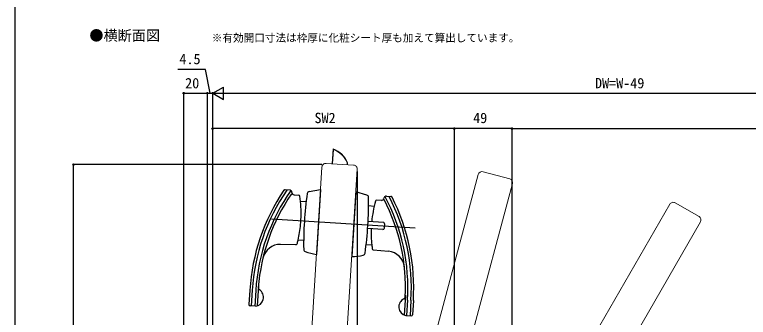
# Model space of a CAD drawing. Units: millimetres, scale not verified. Extents: x -525 to 525, y -783 to 780.
# Drawn here: x -525 to 97, y -320 to -63 of the extents above; entities that cross this region are included whole.
import ezdxf
from ezdxf.enums import TextEntityAlignment as Align

# ---------------------------------------------------------------- set-up
doc = ezdxf.new("R2010")
doc.units = ezdxf.units.MM
doc.header["$LTSCALE"] = 4
for name, color, linetype in [('0-2_USER1', 3, 'Continuous'), ('0-6_YKK_13', 4, 'Continuous'), ('0-8_YKK_D', 6, 'Continuous'), ('0-9_YKK_ZWAK', 7, 'Continuous')]:
    doc.layers.add(name, color=color, linetype=linetype)
doc.layers.add('0-5_YKK_12', color=2, linetype='Continuous', lineweight=18)
doc.styles.add('ＭＳ ゴシック', font='')
doc.styles.get('ＭＳ ゴシック').set_extended_font_data('MS Gothic')

msp = doc.modelspace()

# ---------------------------------------------------------------- linework, layer by layer
at = {"layer": '0-5_YKK_12'}
for p, q in [((-254.843, -176.866), (-255.632, -189.404)), ((-255.231, -189.394), (-254.475, -177.383)), ((-264.323, -192.164), (-293.439, -654.949)), ((-260.822, -189.078), (-237.468, -190.547)), ((-243.057, -190.196), (-242.962, -188.687)), ((-242.56, -188.66), (-242.658, -190.221)), ((-263.498, -656.833), (-234.382, -194.048)), ((-131.708, -198.501), (-251.722, -646.401)), ((-127.666, -196.167), (-105.063, -202.224)), ((-222.744, -654.165), (-102.73, -206.266)), ((30.816, -223.724), (-201.034, -625.3)), ((35.324, -222.517), (55.589, -234.217)), ((-175.053, -640.3), (56.797, -238.724))]:
    msp.add_line(p, q, dxfattribs=at)
for centre, radius, start, end in [((-261.235, -195.817), 20, 20.96654, 71.36088), ((-261.233, -195.781), 19.6, 21.2199, 69.83027), ((-261.029, -192.371), 3.3, 86.4, 176.4), ((-237.675, -193.841), 3.3, 356.4, 86.4), ((-128.52, -199.355), 3.3, 75, 165), ((-105.917, -205.411), 3.3, 345, 75), ((33.674, -225.374), 3.3, 60, 150), ((53.939, -237.074), 3.3, 330, 60)]:
    msp.add_arc(centre, radius, start, end, dxfattribs=at)
at = {"layer": '0-6_YKK_13'}
for p, q in [((-291.678, -211.685), (-295.708, -211.432)), ((-275.209, -212.895), (-265.528, -211.326)), ((-265.528, -211.326), (-268.982, -266.218)), ((-287.999, -215.747), (-283.969, -216.142)), ((-235.587, -213.21), (-239.041, -268.102)), ((-226.179, -215.98), (-235.587, -213.21)), ((-209.689, -216.843), (-205.658, -217.097)), ((-277.761, -221.578), (-282.54, -221.278)), ((-213.847, -220.412), (-217.895, -220.299)), ((-224.736, -224.915), (-219.957, -225.215)), ((-185.293, -243.929), (-307.254, -236.256)), ((-212.175, -239.231), (-225.149, -238.415)), ((-211.24, -240.292), (-211.491, -244.284)), ((-212.552, -245.22), (-225.526, -244.403)), ((-279.833, -254.513), (-284.606, -254.213)), ((-286.395, -258.136), (-299.373, -257.774)), ((-226.808, -257.849), (-222.035, -258.15)), ((-220.752, -262.266), (-207.831, -263.533)), ((-325.49, -296.498), (-326.258, -308.705)), ((-323.494, -296.624), (-324.325, -309.829)), ((-320.52, -296.811), (-321.351, -310.016)), ((-318.262, -292.85), (-319.327, -309.783)), ((-193.487, -300.7), (-194.552, -317.633)), ((-191.743, -304.913), (-192.574, -318.118)), ((-320.82, -310.049), (-325.323, -309.766)), ((-188.769, -305.1), (-189.6, -318.305)), ((-186.773, -305.226), (-187.541, -317.433)), ((-193.104, -318.085), (-188.602, -318.368))]:
    msp.add_line(p, q, dxfattribs=at)
for centre, radius, start, end in [((-295.262, -213.464), 2, 86.4, 146.0967), ((-295.771, -212.43), 1, 86.4, 145.90196), ((-155.826, -307.173), 170, 145.90196, 176.4), ((-155.826, -307.173), 168, 145.4146, 176.4), ((-155.846, -307.171), 165, 144.67299, 176.4), ((-155.846, -307.171), 163, 145.48596, 175.52), ((-291.803, -213.681), 2, 358.92452, 86.4), ((-287.804, -213.756), 2, 178.92452, 264.4), ((-284.067, -217.137), 1, 8.38348, 84.4), ((-382.009, -231.571), 100, 358.12981, 8.38348), ((33.151, -257.672), 313, 172.08932, 180.79218), ((-274.889, -214.869), 2, 99.20427, 172.08932), ((-226.744, -217.898), 2, 0.71068, 73.59573), ((-209.814, -218.839), 2, 86.4, 173.87548), ((-356.418, -294.553), 165, 356.4, 28.12701), ((-356.438, -294.551), 168, 356.4, 27.3854), ((-206.356, -219.057), 2, 26.7033, 86.4), ((-205.721, -218.095), 1, 26.89804, 86.4), ((-356.438, -294.551), 170, 356.4, 26.89804), ((-537.72, -221.756), 313, 352.00782, 0.71068), ((-122.562, -247.894), 100, 164.41652, 174.67019), ((-217.923, -221.298), 1, 88.4, 164.41652), ((-213.792, -218.413), 2, 268.4, 353.87548), ((-356.418, -294.553), 163, 357.28, 27.31404), ((-382.009, -231.571), 100, 354.69155, 358.12981), ((-382.009, -231.571), 100, 346.91359, 354.69155), ((-212.238, -240.23), 1, 356.4, 86.4), ((-122.562, -247.894), 100, 178.10845, 185.88641), ((-212.489, -244.222), 1, 266.4, 356.4), ((-382.009, -231.571), 100, 345.03434, 346.91359), ((-299.791, -272.768), 15, 88.4, 166.55831), ((-286.367, -257.137), 1, 268.4, 345.03434), ((-122.562, -247.894), 100, 185.88641, 187.76566), ((-220.654, -261.271), 1, 187.76566, 264.4), ((-277.819, -261.972), 2, 180.79218, 250.42871), ((-261.74, -216.745), 50, 250.42871, 261.67253), ((-240.025, -218.111), 50, 271.12747, 282.37129), ((-229.741, -264.997), 2, 282.37129, 352.00782), ((-209.295, -278.462), 15, 6.24169, 84.4), ((-321.383, -302.57), 7.5, 274.30389, 57.999), ((-316.349, -294.514), 2, 177.27039, 237.999), ((-191.609, -310.735), 7.5, 114.801, 258.49611), ((-195.594, -302.111), 2, 294.801, 355.52961), ((-325.26, -308.768), 1, 176.4, 266.4), ((-188.539, -317.37), 1, 266.4, 356.4)]:
    msp.add_arc(centre, radius, start, end, dxfattribs=at)
at = {"layer": '0-8_YKK_D'}
for p, q in [((-356.999, -129.619), (-347.906, -124.369)), ((-347.906, -134.869), (-347.906, -124.369)), ((-381.5, -455.246), (-381.5, -128.619)), ((-381.5, -129.619), (-361.5, -129.619)), ((-361.5, -457.246), (-361.5, -128.619)), ((-361.5, -457.246), (-361.5, -128.619)), ((-361.5, -129.619), (-356.999, -129.619)), ((-356.999, -469.546), (-356.999, -128.619)), ((-356.999, -468.546), (-356.999, -128.619)), ((-356.999, -129.619), (-347.906, -134.869)), ((-356.999, -129.619), (-338.813, -129.619)), ((-346.499, -129.619), (353.5, -129.619)), ((-151.999, -159.619), (-357, -159.619)), ((-151.999, -465.246), (-151.999, -158.619)), ((-103, -159.619), (-151.999, -159.619)), ((-103, -465.246), (-103, -158.619)), ((-103, -159.619), (364, -159.619)), ((-264.495, -190.065), (-476, -190.065)), ((-475, -456.246), (-475, -190.065)), ((-234.382, -196.048), (-234.382, -715.906))]:
    msp.add_line(p, q, dxfattribs=at)
msp.add_lwpolyline([(-359.25, -129.619), (-363.146, -109.642), (-386.646, -109.642)], dxfattribs=at)
for centre in [(-381.5, -129.619), (-361.5, -129.619), (-361.5, -129.619), (-356.999, -129.619), (-357, -159.619), (-151.999, -159.619), (-151.999, -159.619), (-103, -159.619), (-103, -159.619), (-475, -190.065)]:
    msp.add_circle(centre, 0.637, dxfattribs=at)
at = {"layer": '0-9_YKK_ZWAK'}
msp.add_line((-525, 746.8), (-525, -783.2), dxfattribs=at)

# ---------------------------------------------------------------- texts
at = {"layer": '0-2_USER1', "style": 'ＭＳ ゴシック'}
for s, height, p in [('●横断面図', 8.798, (-461.636, -87.761)), ('※有効開口寸法は枠厚に化粧シート厚も加えて算出しています。', 6.598, (-357.742, -88))]:
    msp.add_text(s, height=height, dxfattribs=at).set_placement(p, align=Align.BOTTOM_LEFT)
at = {"layer": '0-8_YKK_D', "style": 'ＭＳ ゴシック'}
for s, p in [('4.5', (-385.26, -107.642)), ('20', (-380.364, -128.119)), ('DW=W-49', (-32.67, -128.119)), ('SW2', (-270.659, -157.619)), ('49', (-136.056, -157.619))]:
    msp.add_text(s, height=8.798, dxfattribs=at).set_placement(p, align=Align.BOTTOM_LEFT)

doc.saveas('drawing.dxf')
